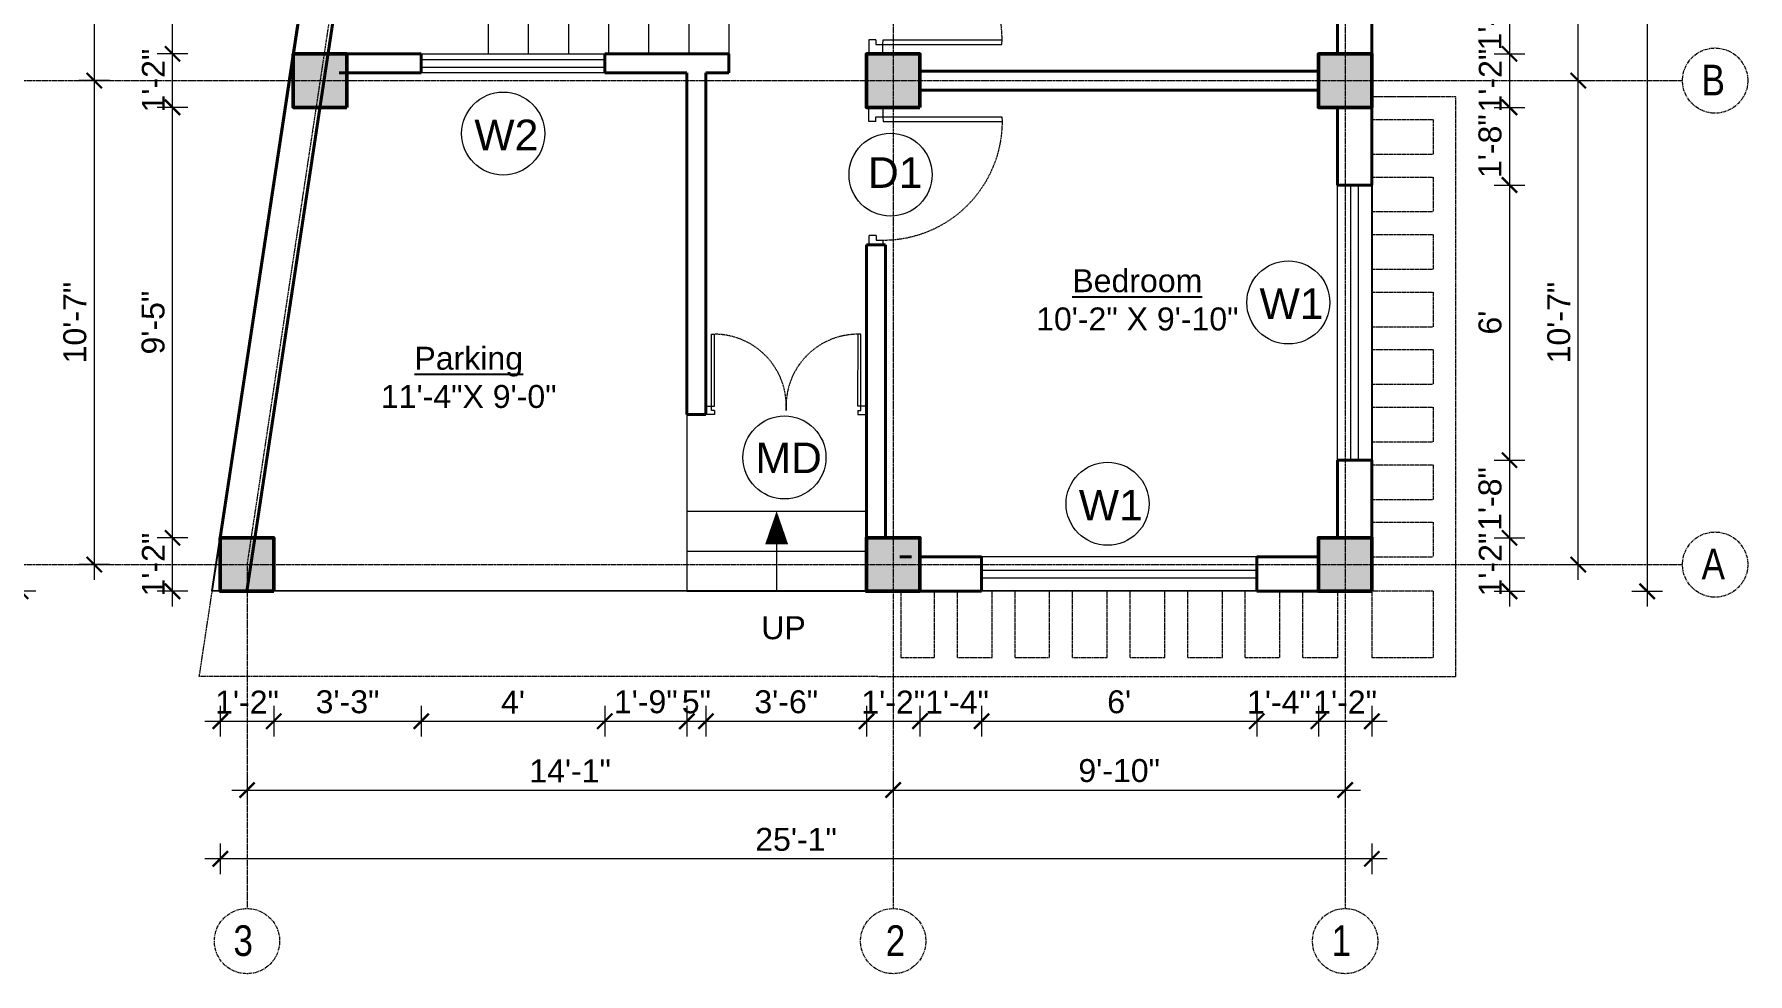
# Model space of a CAD drawing. Header units: inches. Extents: x 135267 to 147066, y -21506 to -19082.
# Drawn here: x 138100.8 to 138549.1, y -19869.3 to -19623.5 of the extents above; entities that cross this region are included whole.
import ezdxf

# ---------------------------------------------------------------- set-up
doc = ezdxf.new("R2010")
doc.units = ezdxf.units.IN
doc.header["$LTSCALE"] = 0.5
doc.header["$MEASUREMENT"] = 0
doc.header["$PDMODE"] = 66
doc.linetypes.add('CENTER', pattern=[2, 1.25, -0.25, 0.25, -0.25])
doc.linetypes.add('HIDDEN', pattern=[0.375, 0.25, -0.125])
for name, color, linetype, lineweight in [('Annotate-Lite.w', 177, 'Continuous', 9), ('Annotations-Bold.w', 177, 'Continuous', 13), ('C-COLUMN', 1, 'Continuous', 50), ('DIM 1-100', 4, 'Continuous', 13), ('Door-Window.w', 4, 'Continuous', 15), ('HACTH', 253, 'Continuous', 9), ('stair', 132, 'Continuous', 13), ('TEXT', 220, 'Continuous', 9), ('wall', 1, 'Continuous', 40), ('window', 4, 'Continuous', 13)]:
    doc.layers.add(name, color=color, linetype=linetype, lineweight=lineweight)
doc.styles.add('ARAIL', font='ARIALN.TTF')
doc.styles.add('arial.', font='arial.ttf')
doc.styles.add('gaurav', font='arial.ttf')
doc.styles.get("Standard").update_dxf_attribs({"font": 'arial.ttf'})
doc.dimstyles.new('1 by 96', dxfattribs={"dimtxt": 6, "dimasz": 4, "dimexe": 4, "dimexo": 4, "dimgap": 2, "dimtad": 1, "dimdec": 0, "dimzin": 0, "dimdsep": 46, "dimlunit": 4, "dimtxsty": 'Standard', "dimblk": 'ARCHTICK', "dimcen": 0, "dimdle": 4, "dimadec": 0, "dimazin": 0, "dimtfac": 1, "dimtdec": 0, "dimtix": 1, "dimtofl": 0, "dimtmove": 1, "dimatfit": 3, "dimldrblk": 'ARCHTICK', "dimfxl": 4, "dimfxlon": 1, "dimtolj": 1, "dimtzin": 0, "dimlwd": -1, "dimlwe": -1, "dimarcsym": 0})

# ---------------------------------------------------------------- blocks, each defined once
blk = doc.blocks.new('FDFDRE')
at = {"ltscale": 3}
for p, q in [((165701.11, -58637.82), (165701.1, -58641.5)), ((165704.78, -58637.83), (165701.11, -58637.82)), ((165704.78, -58639.66), (165703.55, -58639.66)), ((165703.55, -58639.66), (165703.55, -58641.5)), ((165704.78, -58639.66), (165704.78, -58637.83)), ((165766.98, -58637.83), (165770.65, -58637.82)), ((165766.98, -58639.66), (165766.98, -58637.83)), ((165766.98, -58639.66), (165768.2, -58639.66)), ((165768.2, -58639.66), (165768.2, -58641.5)), ((165770.65, -58637.82), (165770.65, -58641.5)), ((165701.1, -58641.5), (165703.55, -58641.5)), ((165703.55, -58641.5), (165703.53, -58672.63)), ((165703.55, -58641.5), (165704.78, -58641.5)), ((165704.78, -58641.5), (165704.76, -58672.65)), ((165766.98, -58641.5), (165767, -58672.65)), ((165768.2, -58641.5), (165766.98, -58641.5)), ((165770.65, -58641.5), (165768.2, -58641.5)), ((165768.2, -58641.5), (165768.22, -58672.63)), ((165703.53, -58672.63), (165704.76, -58672.65)), ((165768.22, -58672.63), (165767, -58672.65))]:
    blk.add_line(p, q, dxfattribs=at)
at = {"layer": 'Door-Window.w', "color": 9, "linetype": 'HIDDEN', "lineweight": 18}
for centre, start, end in [((165704.78, -58641.5), 269.96183, 3.38353), ((165766.98, -58641.5), 176.61647, 270.03817)]:
    blk.add_arc(centre, 31.16, start, end, dxfattribs=at)
blk = doc.blocks.new('3-0')
at = {"ltscale": 3}
for p, q in [((11063.05, 10097.68), (11065.97, 10099.9)), ((11063.05, 10097.68), (11064.53, 10095.73)), ((11065.25, 10097.81), (11066.71, 10098.92)), ((11065.99, 10096.84), (11065.25, 10097.81)), ((11065.97, 10099.9), (11066.71, 10098.92)), ((11065.99, 10096.84), (11064.53, 10095.73)), ((11085.5, 10074.13), (11110.32, 10092.96)), ((11086.24, 10073.15), (11111.05, 10091.97)), ((11111.05, 10091.97), (11110.32, 10092.96)), ((11084.04, 10073.02), (11082.57, 10071.91)), ((11082.57, 10071.91), (11084.79, 10068.98)), ((11084.04, 10073.02), (11084.78, 10072.04)), ((11084.78, 10072.04), (11086.24, 10073.15)), ((11084.79, 10068.98), (11087.72, 10071.2)), ((11086.24, 10073.15), (11085.5, 10074.13)), ((11087.72, 10071.2), (11086.24, 10073.15))]:
    blk.add_line(p, q, dxfattribs=at)
at = {"layer": 'Door-Window.w', "color": 9, "linetype": 'HIDDEN', "lineweight": 18}
blk.add_arc((11085.5, 10074.13), 31.16, 37.1906, 127.1465, dxfattribs=at)
blk = doc.blocks.new('_ArchTick')
at = {"color": 0, "linetype": 'ByBlock', "const_width": 0.15}
blk.add_lwpolyline([(-0.5, -0.5), (0.5, 0.5)], dxfattribs=at)
blk = doc.blocks.new('*D714')
at = {"layer": 'Defpoints', "color": 0, "transparency": 16777216}
for p in [(138137, -19755.27), (138149.49, -19755.27), (138149.49, -19769.27)]:
    blk.add_point(p, dxfattribs=at)
at = {"layer": 'DIM 1-100', "color": 0, "transparency": 16777216}
for p, q in [((138137, -19773.27), (138137, -19751.27)), ((138141, -19755.27), (138133, -19755.27)), ((138141, -19769.27), (138133, -19769.27))]:
    blk.add_line(p, q, dxfattribs=at)
at = {"layer": 'DIM 1-100', "color": 0, "transparency": 16777216, "xscale": 4, "yscale": 4, "zscale": 4}
for p, rotation in [((138137, -19755.27), 90), ((138137, -19769.27), 270)]:
    blk.add_blockref('_ArchTick', p, dxfattribs=dict(at, rotation=rotation))
at = {"layer": 'DIM 1-100', "color": 0, "transparency": 16777216, "insert": (138131.99, -19762.27), "char_height": 6, "attachment_point": 5, "rotation": 90}
blk.add_mtext('\\A1;1\'-2"', dxfattribs=at)
blk = doc.blocks.new('*D715')
at = {"layer": 'Defpoints', "color": 0, "transparency": 16777216}
for p in [(138137, -19642.62), (138168.61, -19642.62), (138149.49, -19755.27)]:
    blk.add_point(p, dxfattribs=at)
at = {"layer": 'DIM 1-100', "color": 0, "transparency": 16777216}
for p, q in [((138137, -19759.27), (138137, -19638.62)), ((138141, -19642.62), (138133, -19642.62)), ((138141, -19755.27), (138133, -19755.27))]:
    blk.add_line(p, q, dxfattribs=at)
at = {"layer": 'DIM 1-100', "color": 0, "transparency": 16777216, "xscale": 4, "yscale": 4, "zscale": 4}
for p, rotation in [((138137, -19642.62), 90), ((138137, -19755.27), 270)]:
    blk.add_blockref('_ArchTick', p, dxfattribs=dict(at, rotation=rotation))
at = {"layer": 'DIM 1-100', "color": 0, "transparency": 16777216, "insert": (138131.94, -19698.95), "char_height": 6, "attachment_point": 5, "rotation": 90}
blk.add_mtext('\\A1;9\'-5"', dxfattribs=at)
blk = doc.blocks.new('*D716')
at = {"layer": 'Defpoints', "color": 0, "transparency": 16777216}
for p in [(138137, -19628.62), (138168.61, -19628.62), (138168.61, -19642.62)]:
    blk.add_point(p, dxfattribs=at)
at = {"layer": 'DIM 1-100', "color": 0, "transparency": 16777216}
for p, q in [((138137, -19646.62), (138137, -19624.62)), ((138141, -19628.62), (138133, -19628.62)), ((138141, -19642.62), (138133, -19642.62))]:
    blk.add_line(p, q, dxfattribs=at)
at = {"layer": 'DIM 1-100', "color": 0, "transparency": 16777216, "xscale": 4, "yscale": 4, "zscale": 4}
for p, rotation in [((138137, -19628.62), 90), ((138137, -19642.62), 270)]:
    blk.add_blockref('_ArchTick', p, dxfattribs=dict(at, rotation=rotation))
at = {"layer": 'DIM 1-100', "color": 0, "transparency": 16777216, "insert": (138131.99, -19635.62), "char_height": 6, "attachment_point": 5, "rotation": 90}
blk.add_mtext('\\A1;1\'-2"', dxfattribs=at)
blk = doc.blocks.new('*D717')
at = {"layer": 'Defpoints', "color": 0, "transparency": 16777216}
for p in [(138137, -19525.12), (138186.35, -19525.12), (138168.61, -19628.62)]:
    blk.add_point(p, dxfattribs=at)
at = {"layer": 'DIM 1-100', "color": 0, "transparency": 16777216}
for p, q in [((138137, -19632.62), (138137, -19521.12)), ((138141, -19525.12), (138133, -19525.12)), ((138141, -19628.62), (138133, -19628.62))]:
    blk.add_line(p, q, dxfattribs=at)
at = {"layer": 'DIM 1-100', "color": 0, "transparency": 16777216, "xscale": 4, "yscale": 4, "zscale": 4}
for p, rotation in [((138137, -19525.12), 90), ((138137, -19628.62), 270)]:
    blk.add_blockref('_ArchTick', p, dxfattribs=dict(at, rotation=rotation))
at = {"layer": 'DIM 1-100', "color": 0, "transparency": 16777216, "insert": (138131.94, -19576.87), "char_height": 6, "attachment_point": 5, "rotation": 90}
blk.add_mtext('\\A1;8\'-8"', dxfattribs=at)
blk = doc.blocks.new('*D706')
at = {"layer": 'Defpoints', "color": 0, "transparency": 16777216}
for p in [(138193.35, -19518.12), (138116.53, -19635.62), (138175.61, -19635.62)]:
    blk.add_point(p, dxfattribs=at)
at = {"layer": 'DIM 1-100', "color": 0, "transparency": 16777216}
for p, q in [((138116.53, -19514.12), (138116.53, -19639.62)), ((138120.53, -19518.12), (138112.53, -19518.12)), ((138120.53, -19635.62), (138112.53, -19635.62))]:
    blk.add_line(p, q, dxfattribs=at)
at = {"layer": 'DIM 1-100', "color": 0, "transparency": 16777216, "xscale": 4, "yscale": 4, "zscale": 4}
for p, rotation in [((138116.53, -19518.12), 90), ((138116.53, -19635.62), 270)]:
    blk.add_blockref('_ArchTick', p, dxfattribs=dict(at, rotation=rotation))
at = {"layer": 'DIM 1-100', "color": 0, "transparency": 16777216, "insert": (138111.47, -19576.87), "char_height": 6, "attachment_point": 5, "rotation": 90}
blk.add_mtext('\\A1;9\'-10"', dxfattribs=at)
blk = doc.blocks.new('*D707')
at = {"layer": 'Defpoints', "color": 0, "transparency": 16777216}
for p in [(138175.61, -19635.62), (138116.53, -19762.27), (138156.49, -19762.27)]:
    blk.add_point(p, dxfattribs=at)
at = {"layer": 'DIM 1-100', "color": 0, "transparency": 16777216}
for p, q in [((138116.53, -19631.62), (138116.53, -19766.27)), ((138120.53, -19635.62), (138112.53, -19635.62)), ((138120.53, -19762.27), (138112.53, -19762.27))]:
    blk.add_line(p, q, dxfattribs=at)
at = {"layer": 'DIM 1-100', "color": 0, "transparency": 16777216, "xscale": 4, "yscale": 4, "zscale": 4}
for p, rotation in [((138116.53, -19635.62), 90), ((138116.53, -19762.27), 270)]:
    blk.add_blockref('_ArchTick', p, dxfattribs=dict(at, rotation=rotation))
at = {"layer": 'DIM 1-100', "color": 0, "transparency": 16777216, "insert": (138111.47, -19698.95), "char_height": 6, "attachment_point": 5, "rotation": 90}
blk.add_mtext('\\A1;10\'-7"', dxfattribs=at)
blk = doc.blocks.new('*D708')
at = {"layer": 'Defpoints', "color": 0, "transparency": 16777216}
for p in [(138097.28, -19367.59), (138208.02, -19367.59), (138149.49, -19769.27)]:
    blk.add_point(p, dxfattribs=at)
at = {"layer": 'DIM 1-100', "color": 0, "transparency": 16777216}
for p, q in [((138097.28, -19773.27), (138097.28, -19363.59)), ((138101.28, -19367.59), (138093.28, -19367.59)), ((138101.28, -19769.27), (138093.28, -19769.27))]:
    blk.add_line(p, q, dxfattribs=at)
at = {"layer": 'DIM 1-100', "color": 0, "transparency": 16777216, "xscale": 4, "yscale": 4, "zscale": 4}
for p, rotation in [((138097.28, -19367.59), 90), ((138097.28, -19769.27), 270)]:
    blk.add_blockref('_ArchTick', p, dxfattribs=dict(at, rotation=rotation))
at = {"layer": 'DIM 1-100', "color": 0, "transparency": 16777216, "insert": (138092.22, -19568.43), "char_height": 6, "attachment_point": 5, "rotation": 90}
blk.add_mtext('\\A1;33\'-6"', dxfattribs=at)
blk = doc.blocks.new('*D653')
at = {"layer": 'Defpoints', "color": 0, "transparency": 16777216}
for p in [(138450.79, -19610.87), (138450.79, -19628.62), (138486.79, -19628.62)]:
    blk.add_point(p, dxfattribs=at)
at = {"layer": 'DIM 1-100', "color": 0, "transparency": 16777216}
for p, q in [((138486.79, -19606.87), (138486.79, -19632.62)), ((138482.79, -19610.87), (138490.79, -19610.87)), ((138482.79, -19628.62), (138490.79, -19628.62))]:
    blk.add_line(p, q, dxfattribs=at)
at = {"layer": 'DIM 1-100', "color": 0, "transparency": 16777216, "xscale": 4, "yscale": 4, "zscale": 4}
for p, rotation in [((138486.79, -19610.87), 90), ((138486.79, -19628.62), 270)]:
    blk.add_blockref('_ArchTick', p, dxfattribs=dict(at, rotation=rotation))
at = {"layer": 'DIM 1-100', "color": 0, "transparency": 16777216, "insert": (138481.72, -19619.38), "char_height": 6, "attachment_point": 5, "rotation": 90}
blk.add_mtext('\\A1;1\'-6"', dxfattribs=at)
blk = doc.blocks.new('*D728')
at = {"layer": 'Defpoints', "color": 0, "transparency": 16777216}
for p in [(138450.79, -19628.62), (138450.79, -19642.62), (138486.79, -19642.62)]:
    blk.add_point(p, dxfattribs=at)
at = {"layer": 'DIM 1-100', "color": 0, "transparency": 16777216}
for p, q in [((138486.79, -19624.62), (138486.79, -19646.62)), ((138482.79, -19628.62), (138490.79, -19628.62)), ((138482.79, -19642.62), (138490.79, -19642.62))]:
    blk.add_line(p, q, dxfattribs=at)
at = {"layer": 'DIM 1-100', "color": 0, "transparency": 16777216, "xscale": 4, "yscale": 4, "zscale": 4}
for p, rotation in [((138486.79, -19628.62), 90), ((138486.79, -19642.62), 270)]:
    blk.add_blockref('_ArchTick', p, dxfattribs=dict(at, rotation=rotation))
at = {"layer": 'DIM 1-100', "color": 0, "transparency": 16777216, "insert": (138481.77, -19635.62), "char_height": 6, "attachment_point": 5, "rotation": 90}
blk.add_mtext('\\A1;1\'-2"', dxfattribs=at)
blk = doc.blocks.new('*D729')
at = {"layer": 'Defpoints', "color": 0, "transparency": 16777216}
for p in [(138450.79, -19642.62), (138450.79, -19662.95), (138486.79, -19662.95)]:
    blk.add_point(p, dxfattribs=at)
at = {"layer": 'DIM 1-100', "color": 0, "transparency": 16777216}
for p, q in [((138486.79, -19638.62), (138486.79, -19666.95)), ((138482.79, -19642.62), (138490.79, -19642.62)), ((138482.79, -19662.95), (138490.79, -19662.95))]:
    blk.add_line(p, q, dxfattribs=at)
at = {"layer": 'DIM 1-100', "color": 0, "transparency": 16777216, "xscale": 4, "yscale": 4, "zscale": 4}
for p, rotation in [((138486.79, -19642.62), 90), ((138486.79, -19662.95), 270)]:
    blk.add_blockref('_ArchTick', p, dxfattribs=dict(at, rotation=rotation))
at = {"layer": 'DIM 1-100', "color": 0, "transparency": 16777216, "insert": (138481.72, -19652.78), "char_height": 6, "attachment_point": 5, "rotation": 90}
blk.add_mtext('\\A1;1\'-8"', dxfattribs=at)
blk = doc.blocks.new('*D730')
at = {"layer": 'Defpoints', "color": 0, "transparency": 16777216}
for p in [(138450.79, -19662.95), (138450.79, -19734.95), (138486.79, -19734.95)]:
    blk.add_point(p, dxfattribs=at)
at = {"layer": 'DIM 1-100', "color": 0, "transparency": 16777216}
for p, q in [((138486.79, -19658.95), (138486.79, -19738.95)), ((138482.79, -19662.95), (138490.79, -19662.95)), ((138482.79, -19734.95), (138490.79, -19734.95))]:
    blk.add_line(p, q, dxfattribs=at)
at = {"layer": 'DIM 1-100', "color": 0, "transparency": 16777216, "xscale": 4, "yscale": 4, "zscale": 4}
for p, rotation in [((138486.79, -19662.95), 90), ((138486.79, -19734.95), 270)]:
    blk.add_blockref('_ArchTick', p, dxfattribs=dict(at, rotation=rotation))
at = {"layer": 'DIM 1-100', "color": 0, "transparency": 16777216, "insert": (138481.72, -19698.95), "char_height": 6, "attachment_point": 5, "rotation": 90}
blk.add_mtext("\\A1;6'", dxfattribs=at)
blk = doc.blocks.new('*D731')
at = {"layer": 'Defpoints', "color": 0, "transparency": 16777216}
for p in [(138450.79, -19734.95), (138450.79, -19755.27), (138486.79, -19755.27)]:
    blk.add_point(p, dxfattribs=at)
at = {"layer": 'DIM 1-100', "color": 0, "transparency": 16777216}
for p, q in [((138486.79, -19730.95), (138486.79, -19759.27)), ((138482.79, -19734.95), (138490.79, -19734.95)), ((138482.79, -19755.27), (138490.79, -19755.27))]:
    blk.add_line(p, q, dxfattribs=at)
at = {"layer": 'DIM 1-100', "color": 0, "transparency": 16777216, "xscale": 4, "yscale": 4, "zscale": 4}
for p, rotation in [((138486.79, -19734.95), 90), ((138486.79, -19755.27), 270)]:
    blk.add_blockref('_ArchTick', p, dxfattribs=dict(at, rotation=rotation))
at = {"layer": 'DIM 1-100', "color": 0, "transparency": 16777216, "insert": (138481.72, -19745.11), "char_height": 6, "attachment_point": 5, "rotation": 90}
blk.add_mtext('\\A1;1\'-8"', dxfattribs=at)
blk = doc.blocks.new('*D654')
at = {"layer": 'Defpoints', "color": 0, "transparency": 16777216}
for p in [(138450.79, -19755.27), (138450.79, -19769.27), (138486.79, -19769.27)]:
    blk.add_point(p, dxfattribs=at)
at = {"layer": 'DIM 1-100', "color": 0, "transparency": 16777216}
for p, q in [((138486.79, -19751.27), (138486.79, -19773.27)), ((138482.79, -19755.27), (138490.79, -19755.27)), ((138482.79, -19769.27), (138490.79, -19769.27))]:
    blk.add_line(p, q, dxfattribs=at)
at = {"layer": 'DIM 1-100', "color": 0, "transparency": 16777216, "xscale": 4, "yscale": 4, "zscale": 4}
for p, rotation in [((138486.79, -19755.27), 90), ((138486.79, -19769.27), 270)]:
    blk.add_blockref('_ArchTick', p, dxfattribs=dict(at, rotation=rotation))
at = {"layer": 'DIM 1-100', "color": 0, "transparency": 16777216, "insert": (138481.77, -19762.27), "char_height": 6, "attachment_point": 5, "rotation": 90}
blk.add_mtext('\\A1;1\'-2"', dxfattribs=at)
blk = doc.blocks.new('*D732')
at = {"layer": 'Defpoints', "color": 0, "transparency": 16777216}
for p in [(138450.79, -19635.62), (138504.79, -19635.62), (138450.79, -19762.27)]:
    blk.add_point(p, dxfattribs=at)
at = {"layer": 'DIM 1-100', "color": 0, "transparency": 16777216}
for p, q in [((138504.79, -19766.27), (138504.79, -19631.62)), ((138500.79, -19635.62), (138508.79, -19635.62)), ((138500.79, -19762.27), (138508.79, -19762.27))]:
    blk.add_line(p, q, dxfattribs=at)
at = {"layer": 'DIM 1-100', "color": 0, "transparency": 16777216, "xscale": 4, "yscale": 4, "zscale": 4}
for p, rotation in [((138504.79, -19635.62), 90), ((138504.79, -19762.27), 270)]:
    blk.add_blockref('_ArchTick', p, dxfattribs=dict(at, rotation=rotation))
at = {"layer": 'DIM 1-100', "color": 0, "transparency": 16777216, "insert": (138499.72, -19698.95), "char_height": 6, "attachment_point": 5, "rotation": 90}
blk.add_mtext('\\A1;10\'-7"', dxfattribs=at)
blk = doc.blocks.new('*D733')
at = {"layer": 'Defpoints', "color": 0, "transparency": 16777216}
for p in [(138450.79, -19518.12), (138504.79, -19518.12), (138450.79, -19635.62)]:
    blk.add_point(p, dxfattribs=at)
at = {"layer": 'DIM 1-100', "color": 0, "transparency": 16777216}
for p, q in [((138504.79, -19639.62), (138504.79, -19514.12)), ((138500.79, -19518.12), (138508.79, -19518.12)), ((138500.79, -19635.62), (138508.79, -19635.62))]:
    blk.add_line(p, q, dxfattribs=at)
at = {"layer": 'DIM 1-100', "color": 0, "transparency": 16777216, "xscale": 4, "yscale": 4, "zscale": 4}
for p, rotation in [((138504.79, -19518.12), 90), ((138504.79, -19635.62), 270)]:
    blk.add_blockref('_ArchTick', p, dxfattribs=dict(at, rotation=rotation))
at = {"layer": 'DIM 1-100', "color": 0, "transparency": 16777216, "insert": (138499.72, -19576.87), "char_height": 6, "attachment_point": 5, "rotation": 90}
blk.add_mtext('\\A1;9\'-10"', dxfattribs=at)
blk = doc.blocks.new('*D655')
at = {"layer": 'Defpoints', "color": 0, "transparency": 16777216}
for p in [(138450.79, -19377.17), (138450.79, -19769.27), (138522.79, -19769.27)]:
    blk.add_point(p, dxfattribs=at)
at = {"layer": 'DIM 1-100', "color": 0, "transparency": 16777216}
for p, q in [((138522.79, -19373.17), (138522.79, -19773.27)), ((138518.79, -19377.17), (138526.79, -19377.17)), ((138518.79, -19769.27), (138526.79, -19769.27))]:
    blk.add_line(p, q, dxfattribs=at)
at = {"layer": 'DIM 1-100', "color": 0, "transparency": 16777216, "xscale": 4, "yscale": 4, "zscale": 4}
for p, rotation in [((138522.79, -19377.17), 90), ((138522.79, -19769.27), 270)]:
    blk.add_blockref('_ArchTick', p, dxfattribs=dict(at, rotation=rotation))
at = {"layer": 'DIM 1-100', "color": 0, "transparency": 16777216, "insert": (138517.72, -19573.22), "char_height": 6, "attachment_point": 5, "rotation": 90}
blk.add_mtext('\\A1;32\'-8"', dxfattribs=at)
blk = doc.blocks.new('*D745')
at = {"layer": 'Defpoints', "color": 0, "transparency": 16777216}
for p in [(138149.49, -19769.27), (138163.49, -19769.27), (138163.49, -19803.27)]:
    blk.add_point(p, dxfattribs=at)
at = {"layer": 'DIM 1-100', "color": 0, "transparency": 16777216}
for p, q in [((138149.49, -19799.27), (138149.49, -19807.27)), ((138163.49, -19799.27), (138163.49, -19807.27)), ((138145.49, -19803.27), (138167.49, -19803.27))]:
    blk.add_line(p, q, dxfattribs=at)
at = {"layer": 'DIM 1-100', "color": 0, "transparency": 16777216, "xscale": 4, "yscale": 4, "zscale": 4, "rotation": 180}
blk.add_blockref('_ArchTick', (138149.49, -19803.27), dxfattribs=at)
at = {"layer": 'DIM 1-100', "color": 0, "transparency": 16777216, "xscale": 4, "yscale": 4, "zscale": 4}
blk.add_blockref('_ArchTick', (138163.49, -19803.27), dxfattribs=at)
at = {"layer": 'DIM 1-100', "color": 0, "transparency": 16777216, "insert": (138156.49, -19798.26), "char_height": 6, "attachment_point": 5}
blk.add_mtext('\\A1;1\'-2"', dxfattribs=at)
blk = doc.blocks.new('*D746')
at = {"layer": 'Defpoints', "color": 0, "transparency": 16777216}
for p in [(138202.08, -19633.62), (138163.49, -19769.27), (138202.08, -19803.27)]:
    blk.add_point(p, dxfattribs=at)
at = {"layer": 'DIM 1-100', "color": 0, "transparency": 16777216}
for p, q in [((138163.49, -19799.27), (138163.49, -19807.27)), ((138202.08, -19799.27), (138202.08, -19807.27)), ((138159.49, -19803.27), (138206.08, -19803.27))]:
    blk.add_line(p, q, dxfattribs=at)
at = {"layer": 'DIM 1-100', "color": 0, "transparency": 16777216, "xscale": 4, "yscale": 4, "zscale": 4, "rotation": 180}
blk.add_blockref('_ArchTick', (138163.49, -19803.27), dxfattribs=at)
at = {"layer": 'DIM 1-100', "color": 0, "transparency": 16777216, "xscale": 4, "yscale": 4, "zscale": 4}
blk.add_blockref('_ArchTick', (138202.08, -19803.27), dxfattribs=at)
at = {"layer": 'DIM 1-100', "color": 0, "transparency": 16777216, "insert": (138182.79, -19798.21), "char_height": 6, "attachment_point": 5}
blk.add_mtext('\\A1;3\'-3"', dxfattribs=at)
blk = doc.blocks.new('*D747')
at = {"layer": 'Defpoints', "color": 0, "transparency": 16777216}
for p in [(138202.08, -19633.62), (138250.08, -19633.62), (138250.08, -19803.27)]:
    blk.add_point(p, dxfattribs=at)
at = {"layer": 'DIM 1-100', "color": 0, "transparency": 16777216}
for p, q in [((138202.08, -19799.27), (138202.08, -19807.27)), ((138250.08, -19799.27), (138250.08, -19807.27)), ((138198.08, -19803.27), (138254.08, -19803.27))]:
    blk.add_line(p, q, dxfattribs=at)
at = {"layer": 'DIM 1-100', "color": 0, "transparency": 16777216, "xscale": 4, "yscale": 4, "zscale": 4, "rotation": 180}
blk.add_blockref('_ArchTick', (138202.08, -19803.27), dxfattribs=at)
at = {"layer": 'DIM 1-100', "color": 0, "transparency": 16777216, "xscale": 4, "yscale": 4, "zscale": 4}
blk.add_blockref('_ArchTick', (138250.08, -19803.27), dxfattribs=at)
at = {"layer": 'DIM 1-100', "color": 0, "transparency": 16777216, "insert": (138226.08, -19798.27), "char_height": 6, "attachment_point": 5}
blk.add_mtext("\\A1;4'", dxfattribs=at)
blk = doc.blocks.new('*D748')
at = {"layer": 'Defpoints', "color": 0, "transparency": 16777216}
for p in [(138250.08, -19633.62), (138271.56, -19633.62), (138271.56, -19803.27)]:
    blk.add_point(p, dxfattribs=at)
at = {"layer": 'DIM 1-100', "color": 0, "transparency": 16777216}
for p, q in [((138250.08, -19799.27), (138250.08, -19807.27)), ((138271.56, -19799.27), (138271.56, -19807.27)), ((138246.08, -19803.27), (138275.56, -19803.27))]:
    blk.add_line(p, q, dxfattribs=at)
at = {"layer": 'DIM 1-100', "color": 0, "transparency": 16777216, "xscale": 4, "yscale": 4, "zscale": 4, "rotation": 180}
blk.add_blockref('_ArchTick', (138250.08, -19803.27), dxfattribs=at)
at = {"layer": 'DIM 1-100', "color": 0, "transparency": 16777216, "xscale": 4, "yscale": 4, "zscale": 4}
blk.add_blockref('_ArchTick', (138271.56, -19803.27), dxfattribs=at)
at = {"layer": 'DIM 1-100', "color": 0, "transparency": 16777216, "insert": (138260.82, -19798.21), "char_height": 6, "attachment_point": 5}
blk.add_mtext('\\A1;1\'-9"', dxfattribs=at)
blk = doc.blocks.new('*D749')
at = {"layer": 'Defpoints', "color": 0, "transparency": 16777216}
for p in [(138271.56, -19633.62), (138276.56, -19723.03), (138276.56, -19803.27)]:
    blk.add_point(p, dxfattribs=at)
at = {"layer": 'DIM 1-100', "color": 0, "transparency": 16777216}
for p, q in [((138271.56, -19799.27), (138271.56, -19807.27)), ((138276.56, -19799.27), (138276.56, -19807.27))]:
    blk.add_line(p, q, dxfattribs=at)
at = {"layer": 'DIM 1-100', "color": 0, "transparency": 16777216, "insert": (138274.06, -19798.22), "char_height": 6, "attachment_point": 5}
blk.add_mtext('\\A1;5"', dxfattribs=at)
blk = doc.blocks.new('*D737')
at = {"layer": 'Defpoints', "color": 0, "transparency": 16777216}
for p in [(138276.56, -19723.03), (138318.56, -19769.27), (138318.56, -19803.27)]:
    blk.add_point(p, dxfattribs=at)
at = {"layer": 'DIM 1-100', "color": 0, "transparency": 16777216}
for p, q in [((138276.56, -19799.27), (138276.56, -19807.27)), ((138318.56, -19799.27), (138318.56, -19807.27)), ((138272.56, -19803.27), (138322.56, -19803.27))]:
    blk.add_line(p, q, dxfattribs=at)
at = {"layer": 'DIM 1-100', "color": 0, "transparency": 16777216, "xscale": 4, "yscale": 4, "zscale": 4, "rotation": 180}
blk.add_blockref('_ArchTick', (138276.56, -19803.27), dxfattribs=at)
at = {"layer": 'DIM 1-100', "color": 0, "transparency": 16777216, "xscale": 4, "yscale": 4, "zscale": 4}
blk.add_blockref('_ArchTick', (138318.56, -19803.27), dxfattribs=at)
at = {"layer": 'DIM 1-100', "color": 0, "transparency": 16777216, "insert": (138297.56, -19798.21), "char_height": 6, "attachment_point": 5}
blk.add_mtext('\\A1;3\'-6"', dxfattribs=at)
blk = doc.blocks.new('*D738')
at = {"layer": 'Defpoints', "color": 0, "transparency": 16777216}
for p in [(138318.56, -19769.27), (138332.56, -19769.27), (138332.56, -19803.27)]:
    blk.add_point(p, dxfattribs=at)
at = {"layer": 'DIM 1-100', "color": 0, "transparency": 16777216}
for p, q in [((138318.56, -19799.27), (138318.56, -19807.27)), ((138332.56, -19799.27), (138332.56, -19807.27)), ((138314.56, -19803.27), (138336.56, -19803.27))]:
    blk.add_line(p, q, dxfattribs=at)
at = {"layer": 'DIM 1-100', "color": 0, "transparency": 16777216, "xscale": 4, "yscale": 4, "zscale": 4, "rotation": 180}
blk.add_blockref('_ArchTick', (138318.56, -19803.27), dxfattribs=at)
at = {"layer": 'DIM 1-100', "color": 0, "transparency": 16777216, "xscale": 4, "yscale": 4, "zscale": 4}
blk.add_blockref('_ArchTick', (138332.56, -19803.27), dxfattribs=at)
at = {"layer": 'DIM 1-100', "color": 0, "transparency": 16777216, "insert": (138325.56, -19798.26), "char_height": 6, "attachment_point": 5}
blk.add_mtext('\\A1;1\'-2"', dxfattribs=at)
blk = doc.blocks.new('*D739')
at = {"layer": 'Defpoints', "color": 0, "transparency": 16777216}
for p in [(138332.56, -19769.27), (138348.67, -19769.27), (138348.67, -19803.27)]:
    blk.add_point(p, dxfattribs=at)
at = {"layer": 'DIM 1-100', "color": 0, "transparency": 16777216}
for p, q in [((138332.56, -19799.27), (138332.56, -19807.27)), ((138348.67, -19799.27), (138348.67, -19807.27)), ((138328.56, -19803.27), (138352.67, -19803.27))]:
    blk.add_line(p, q, dxfattribs=at)
at = {"layer": 'DIM 1-100', "color": 0, "transparency": 16777216, "xscale": 4, "yscale": 4, "zscale": 4, "rotation": 180}
blk.add_blockref('_ArchTick', (138332.56, -19803.27), dxfattribs=at)
at = {"layer": 'DIM 1-100', "color": 0, "transparency": 16777216, "xscale": 4, "yscale": 4, "zscale": 4}
blk.add_blockref('_ArchTick', (138348.67, -19803.27), dxfattribs=at)
at = {"layer": 'DIM 1-100', "color": 0, "transparency": 16777216, "insert": (138342.25, -19798.26), "char_height": 6, "attachment_point": 5}
blk.add_mtext('\\A1;1\'-4"', dxfattribs=at)
blk = doc.blocks.new('*D656')
at = {"layer": 'Defpoints', "color": 0, "transparency": 16777216}
for p in [(138348.67, -19769.27), (138420.67, -19769.27), (138420.67, -19803.27)]:
    blk.add_point(p, dxfattribs=at)
at = {"layer": 'DIM 1-100', "color": 0, "transparency": 16777216}
for p, q in [((138348.67, -19799.27), (138348.67, -19807.27)), ((138420.67, -19799.27), (138420.67, -19807.27)), ((138344.67, -19803.27), (138424.67, -19803.27))]:
    blk.add_line(p, q, dxfattribs=at)
at = {"layer": 'DIM 1-100', "color": 0, "transparency": 16777216, "xscale": 4, "yscale": 4, "zscale": 4, "rotation": 180}
blk.add_blockref('_ArchTick', (138348.67, -19803.27), dxfattribs=at)
at = {"layer": 'DIM 1-100', "color": 0, "transparency": 16777216, "xscale": 4, "yscale": 4, "zscale": 4}
blk.add_blockref('_ArchTick', (138420.67, -19803.27), dxfattribs=at)
at = {"layer": 'DIM 1-100', "color": 0, "transparency": 16777216, "insert": (138384.67, -19798.21), "char_height": 6, "attachment_point": 5}
blk.add_mtext("\\A1;6'", dxfattribs=at)
blk = doc.blocks.new('*D740')
at = {"layer": 'Defpoints', "color": 0, "transparency": 16777216}
for p in [(138420.67, -19769.27), (138436.79, -19769.27), (138436.79, -19803.27)]:
    blk.add_point(p, dxfattribs=at)
at = {"layer": 'DIM 1-100', "color": 0, "transparency": 16777216}
for p, q in [((138420.67, -19799.27), (138420.67, -19807.27)), ((138436.79, -19799.27), (138436.79, -19807.27)), ((138416.67, -19803.27), (138440.79, -19803.27))]:
    blk.add_line(p, q, dxfattribs=at)
at = {"layer": 'DIM 1-100', "color": 0, "transparency": 16777216, "xscale": 4, "yscale": 4, "zscale": 4, "rotation": 180}
blk.add_blockref('_ArchTick', (138420.67, -19803.27), dxfattribs=at)
at = {"layer": 'DIM 1-100', "color": 0, "transparency": 16777216, "xscale": 4, "yscale": 4, "zscale": 4}
blk.add_blockref('_ArchTick', (138436.79, -19803.27), dxfattribs=at)
at = {"layer": 'DIM 1-100', "color": 0, "transparency": 16777216, "insert": (138426.47, -19798.26), "char_height": 6, "attachment_point": 5}
blk.add_mtext('\\A1;1\'-4"', dxfattribs=at)
blk = doc.blocks.new('*D741')
at = {"layer": 'Defpoints', "color": 0, "transparency": 16777216}
for p in [(138436.79, -19769.27), (138450.79, -19769.27), (138450.79, -19803.27)]:
    blk.add_point(p, dxfattribs=at)
at = {"layer": 'DIM 1-100', "color": 0, "transparency": 16777216}
for p, q in [((138436.79, -19799.27), (138436.79, -19807.27)), ((138450.79, -19799.27), (138450.79, -19807.27)), ((138432.79, -19803.27), (138454.79, -19803.27))]:
    blk.add_line(p, q, dxfattribs=at)
at = {"layer": 'DIM 1-100', "color": 0, "transparency": 16777216, "xscale": 4, "yscale": 4, "zscale": 4, "rotation": 180}
blk.add_blockref('_ArchTick', (138436.79, -19803.27), dxfattribs=at)
at = {"layer": 'DIM 1-100', "color": 0, "transparency": 16777216, "xscale": 4, "yscale": 4, "zscale": 4}
blk.add_blockref('_ArchTick', (138450.79, -19803.27), dxfattribs=at)
at = {"layer": 'DIM 1-100', "color": 0, "transparency": 16777216, "insert": (138443.79, -19798.26), "char_height": 6, "attachment_point": 5}
blk.add_mtext('\\A1;1\'-2"', dxfattribs=at)
blk = doc.blocks.new('*D742')
at = {"layer": 'Defpoints', "color": 0, "transparency": 16777216}
for p in [(138156.49, -19769.19), (138325.56, -19769.27), (138325.56, -19821.27)]:
    blk.add_point(p, dxfattribs=at)
at = {"layer": 'DIM 1-100', "color": 0, "transparency": 16777216}
for p, q in [((138156.49, -19817.27), (138156.49, -19825.27)), ((138325.56, -19817.27), (138325.56, -19825.27)), ((138152.49, -19821.27), (138329.56, -19821.27))]:
    blk.add_line(p, q, dxfattribs=at)
at = {"layer": 'DIM 1-100', "color": 0, "transparency": 16777216, "xscale": 4, "yscale": 4, "zscale": 4, "rotation": 180}
blk.add_blockref('_ArchTick', (138156.49, -19821.27), dxfattribs=at)
at = {"layer": 'DIM 1-100', "color": 0, "transparency": 16777216, "xscale": 4, "yscale": 4, "zscale": 4}
blk.add_blockref('_ArchTick', (138325.56, -19821.27), dxfattribs=at)
at = {"layer": 'DIM 1-100', "color": 0, "transparency": 16777216, "insert": (138241.02, -19816.26), "char_height": 6, "attachment_point": 5}
blk.add_mtext('\\A1;14\'-1"', dxfattribs=at)
blk = doc.blocks.new('*D743')
at = {"layer": 'Defpoints', "color": 0, "transparency": 16777216}
for p in [(138325.56, -19769.27), (138443.79, -19769.27), (138443.79, -19821.27)]:
    blk.add_point(p, dxfattribs=at)
at = {"layer": 'DIM 1-100', "color": 0, "transparency": 16777216}
for p, q in [((138325.56, -19817.27), (138325.56, -19825.27)), ((138443.79, -19817.27), (138443.79, -19825.27)), ((138321.56, -19821.27), (138447.79, -19821.27))]:
    blk.add_line(p, q, dxfattribs=at)
at = {"layer": 'DIM 1-100', "color": 0, "transparency": 16777216, "xscale": 4, "yscale": 4, "zscale": 4, "rotation": 180}
blk.add_blockref('_ArchTick', (138325.56, -19821.27), dxfattribs=at)
at = {"layer": 'DIM 1-100', "color": 0, "transparency": 16777216, "xscale": 4, "yscale": 4, "zscale": 4}
blk.add_blockref('_ArchTick', (138443.79, -19821.27), dxfattribs=at)
at = {"layer": 'DIM 1-100', "color": 0, "transparency": 16777216, "insert": (138384.67, -19816.21), "char_height": 6, "attachment_point": 5}
blk.add_mtext('\\A1;9\'-10"', dxfattribs=at)
blk = doc.blocks.new('*D657')
at = {"layer": 'Defpoints', "color": 0, "transparency": 16777216}
for p in [(138149.49, -19769.27), (138450.79, -19769.27), (138149.49, -19839.27)]:
    blk.add_point(p, dxfattribs=at)
at = {"layer": 'DIM 1-100', "color": 0, "transparency": 16777216}
for p, q in [((138149.49, -19835.27), (138149.49, -19843.27)), ((138450.79, -19835.27), (138450.79, -19843.27)), ((138454.79, -19839.27), (138145.49, -19839.27))]:
    blk.add_line(p, q, dxfattribs=at)
at = {"layer": 'DIM 1-100', "color": 0, "transparency": 16777216, "xscale": 4, "yscale": 4, "zscale": 4, "rotation": 180}
blk.add_blockref('_ArchTick', (138149.49, -19839.27), dxfattribs=at)
at = {"layer": 'DIM 1-100', "color": 0, "transparency": 16777216, "xscale": 4, "yscale": 4, "zscale": 4}
blk.add_blockref('_ArchTick', (138450.79, -19839.27), dxfattribs=at)
at = {"layer": 'DIM 1-100', "color": 0, "transparency": 16777216, "insert": (138300.14, -19834.21), "char_height": 6, "attachment_point": 5}
blk.add_mtext('\\A1;25\'-1"', dxfattribs=at)

msp = doc.modelspace()

# ---------------------------------------------------------------- hatches: boundary and pattern name
at = {"layer": 'C-COLUMN'}
h = msp.add_hatch(color=256, dxfattribs=at)
h.dxf.hatch_style = 1
h.paths.add_polyline_path([(138168.61, -19628.62), (138168.61, -19642.62), (138182.61, -19642.62), (138182.61, -19628.62)])
h = msp.add_hatch(color=256, dxfattribs=at)
h.dxf.hatch_style = 1
h.paths.add_polyline_path([(138318.56, -19628.62), (138318.56, -19642.62), (138332.56, -19642.62), (138332.56, -19628.62)])
h = msp.add_hatch(color=256, dxfattribs=at)
h.dxf.hatch_style = 1
h.paths.add_polyline_path([(138436.79, -19628.62), (138436.79, -19642.62), (138450.79, -19642.62), (138450.79, -19628.62)])
h = msp.add_hatch(color=256, dxfattribs=at)
h.dxf.hatch_style = 1
h.paths.add_polyline_path([(138149.49, -19755.27), (138149.49, -19769.27), (138163.49, -19769.27), (138163.49, -19755.27)])
h = msp.add_hatch(color=256, dxfattribs=at)
h.dxf.hatch_style = 1
h.paths.add_polyline_path([(138318.56, -19755.27), (138318.56, -19769.27), (138332.56, -19769.27), (138332.56, -19755.27)])
h = msp.add_hatch(color=256, dxfattribs=at)
h.dxf.hatch_style = 1
h.paths.add_polyline_path([(138436.79, -19755.27), (138436.79, -19769.27), (138450.79, -19769.27), (138450.79, -19755.27)])

# ---------------------------------------------------------------- linework, layer by layer
at = {"layer": 'Annotate-Lite.w', "ltscale": 0.005}
for centre in [(138223.51, -19649.48), (138324.86, -19660.24), (138428.93, -19693.67), (138297.11, -19734.24), (138381.65, -19746.37)]:
    msp.add_circle(centre, 10.86, dxfattribs=at)
at = {"layer": 'Annotations-Bold.w', "linetype": 'CENTER', "ltscale": 0.3}
for p, q in [((138325.56, -19292.05), (138325.56, -19852.27)), ((138443.79, -19292.05), (138443.79, -19852.27)), ((138085.31, -19635.62), (138532.06, -19635.62)), ((138085.31, -19762.27), (138532.06, -19762.27))]:
    msp.add_line(p, q, dxfattribs=at)
msp.add_lwpolyline([(138214.96, -19292.05), (138214.96, -19375.06), (138193.35, -19518.12), (138175.61, -19635.62), (138156.49, -19762.27), (138156.49, -19852.27)], dxfattribs=at)
at = {"layer": 'Annotations-Bold.w', "linetype": 'CENTER', "ltscale": 1.5}
for centre in [(138540.59, -19635.62), (138540.59, -19762.27), (138156.49, -19860.8), (138325.56, -19860.8), (138443.79, -19860.8)]:
    msp.add_circle(centre, 8.53, dxfattribs=at)
at = {"layer": 'C-COLUMN'}
for points in [[(138182.61, -19642.62), (138182.61, -19628.62), (138168.61, -19628.62), (138168.61, -19642.62)], [(138332.56, -19642.62), (138332.56, -19628.62), (138318.56, -19628.62), (138318.56, -19642.62)], [(138450.79, -19642.62), (138450.79, -19628.62), (138436.79, -19628.62), (138436.79, -19642.62)], [(138163.49, -19769.27), (138163.49, -19755.27), (138149.49, -19755.27), (138149.49, -19769.27)], [(138332.56, -19769.27), (138332.56, -19755.27), (138318.56, -19755.27), (138318.56, -19769.27)], [(138450.79, -19769.27), (138450.79, -19755.27), (138436.79, -19755.27), (138436.79, -19769.27)]]:
    msp.add_lwpolyline(points, close=True, dxfattribs=at)
at = {"layer": 'Defpoints'}
msp.add_lwpolyline([(138208.02, -19367.59), (138450.79, -19377.17), (138450.79, -19769.27), (138147.39, -19769.16), (138208.02, -19367.59)], dxfattribs=at)
at = {"layer": 'DIM 1-100'}
msp.add_lwpolyline([(138295.06, -19756.95), (138295.06, -19769.27)], dxfattribs=at)
at = {"layer": 'HACTH', "linetype": 'HIDDEN', "ltscale": 0.3}
for p, q in [((138450.79, -19639.79), (138472.79, -19639.79)), ((138472.79, -19791.6), (138472.79, -19639.79)), ((138450.79, -19645.79), (138466.79, -19645.79)), ((138466.79, -19645.79), (138466.79, -19654.85)), ((138450.79, -19654.85), (138466.79, -19654.85)), ((138450.79, -19660.85), (138466.79, -19660.85)), ((138466.79, -19660.85), (138466.79, -19669.91)), ((138450.79, -19669.91), (138466.79, -19669.91)), ((138450.79, -19675.91), (138466.79, -19675.91)), ((138466.79, -19675.91), (138466.79, -19684.97)), ((138450.79, -19684.97), (138466.79, -19684.97)), ((138450.79, -19690.97), (138466.79, -19690.97)), ((138466.79, -19690.97), (138466.79, -19700.03)), ((138450.79, -19700.03), (138466.79, -19700.03)), ((138450.79, -19706.03), (138466.79, -19706.03)), ((138466.79, -19706.03), (138466.79, -19715.09)), ((138450.79, -19715.09), (138466.79, -19715.09)), ((138450.79, -19721.09), (138466.79, -19721.09)), ((138466.79, -19721.09), (138466.79, -19730.15)), ((138450.79, -19730.15), (138466.79, -19730.15)), ((138450.79, -19736.15), (138466.79, -19736.15)), ((138466.79, -19736.15), (138466.79, -19745.21)), ((138450.79, -19745.21), (138466.79, -19745.21)), ((138450.79, -19751.21), (138466.79, -19751.21)), ((138466.79, -19751.21), (138466.79, -19760.27)), ((138144, -19791.6), (138149.19, -19757.27)), ((138450.79, -19760.27), (138466.79, -19760.27)), ((138327.56, -19769.27), (138327.56, -19786.58)), ((138336.37, -19786.58), (138336.37, -19769.27)), ((138342.37, -19786.58), (138342.37, -19769.27)), ((138351.43, -19786.58), (138351.43, -19769.27)), ((138357.43, -19786.58), (138357.43, -19769.27)), ((138366.49, -19786.58), (138366.49, -19769.27)), ((138372.49, -19786.58), (138372.49, -19769.27)), ((138381.55, -19786.58), (138381.55, -19769.27)), ((138387.55, -19786.58), (138387.55, -19769.27)), ((138396.61, -19786.58), (138396.61, -19769.27)), ((138402.61, -19786.58), (138402.61, -19769.27)), ((138411.67, -19786.58), (138411.67, -19769.27)), ((138417.67, -19786.58), (138417.67, -19769.27)), ((138426.73, -19786.58), (138426.73, -19769.27)), ((138432.73, -19786.58), (138432.73, -19769.27)), ((138441.79, -19769.27), (138441.79, -19786.58)), ((138450.79, -19769.27), (138450.79, -19786.58)), ((138466.79, -19769.27), (138450.79, -19769.27)), ((138466.79, -19769.27), (138466.79, -19786.58)), ((138327.56, -19786.58), (138336.37, -19786.58)), ((138342.37, -19786.58), (138351.43, -19786.58)), ((138357.43, -19786.58), (138366.49, -19786.58)), ((138372.49, -19786.58), (138381.55, -19786.58)), ((138387.55, -19786.58), (138396.61, -19786.58)), ((138402.61, -19786.58), (138411.67, -19786.58)), ((138417.67, -19786.58), (138426.73, -19786.58)), ((138432.73, -19786.58), (138441.79, -19786.58)), ((138450.79, -19786.58), (138466.79, -19786.58)), ((138321.56, -19791.6), (138144, -19791.6)), ((138321.56, -19791.6), (138472.79, -19791.6))]:
    msp.add_line(p, q, dxfattribs=at)
at = {"layer": 'HACTH', "linetype": 'HIDDEN', "ltscale": 20}
msp.add_line((138450.79, -19639.79), (138466.79, -19639.79), dxfattribs=at)
at = {"layer": 'stair', "linetype": 'ByBlock'}
for p, q in [((138219.56, -19592.62), (138219.56, -19628.62)), ((138230.06, -19592.62), (138230.06, -19628.62)), ((138240.56, -19592.62), (138240.56, -19628.62)), ((138251.06, -19592.62), (138251.06, -19628.62)), ((138261.56, -19592.62), (138261.56, -19628.62)), ((138272.06, -19592.62), (138272.06, -19628.62)), ((138282.56, -19592.62), (138282.56, -19628.62)), ((138271.56, -19723.03), (138271.56, -19769.27)), ((138271.56, -19748.27), (138318.56, -19748.27)), ((138271.56, -19758.77), (138318.56, -19758.77)), ((138271.56, -19769.27), (138318.56, -19769.27))]:
    msp.add_line(p, q, dxfattribs=at)
msp.add_lwpolyline([(138295.06, -19756.95, 6, 0, 0), (138295.06, -19748.27, 0, 0, 0)], format="xyseb", dxfattribs=at)
at = {"layer": 'wall'}
for p, q in [((138186.35, -19511.12), (138149.49, -19755.27)), ((138186.35, -19511.12), (138149.49, -19755.27)), ((138202.08, -19628.62), (138177.71, -19628.62)), ((138202.08, -19628.62), (138177.71, -19628.62)), ((138202.08, -19633.62), (138202.08, -19628.62)), ((138282.56, -19628.62), (138250.08, -19628.62)), ((138282.56, -19628.62), (138250.08, -19628.62)), ((138250.08, -19633.62), (138250.08, -19628.62)), ((138282.56, -19633.62), (138282.56, -19628.62)), ((138202.08, -19633.62), (138180.61, -19633.62)), ((138271.56, -19633.62), (138250.08, -19633.62)), ((138271.56, -19723.03), (138271.56, -19633.62)), ((138282.56, -19633.62), (138276.56, -19633.62)), ((138276.56, -19723.03), (138276.56, -19633.62)), ((138332.56, -19633.12), (138436.79, -19633.12)), ((138332.56, -19638.12), (138332.56, -19633.12)), ((138332.56, -19638.12), (138436.79, -19638.12)), ((138441.79, -19662.95), (138450.79, -19662.95)), ((138323.56, -19678.62), (138318.56, -19678.62)), ((138323.56, -19755.27), (138323.56, -19678.62)), ((138271.56, -19723.03), (138276.56, -19723.03)), ((138441.79, -19734.95), (138450.79, -19734.95)), ((138330.31, -19760.27), (138327.31, -19760.27)), ((138332.56, -19760.27), (138348.67, -19760.27)), ((138348.67, -19760.27), (138348.67, -19769.27)), ((138420.67, -19760.27), (138436.79, -19760.27)), ((138420.67, -19760.27), (138420.67, -19769.27)), ((138332.56, -19769.27), (138348.67, -19769.27)), ((138420.67, -19769.27), (138436.79, -19769.27))]:
    msp.add_line(p, q, dxfattribs=at)
for points in [[(138186.35, -19511.12), (138149.49, -19755.27)], [(138194.4, -19518.12), (138156.48, -19769.27)], [(138194.4, -19518.12), (138156.48, -19769.27)], [(138441.79, -19628.62), (138441.79, -19610.87)], [(138450.79, -19628.62), (138450.79, -19610.87)], [(138441.79, -19662.95), (138441.79, -19642.62)], [(138450.79, -19662.95), (138450.79, -19642.62)], [(138318.56, -19769.27), (138318.56, -19678.62)], [(138441.79, -19755.27), (138441.79, -19734.95)], [(138450.79, -19734.95), (138450.79, -19755.27)]]:
    msp.add_lwpolyline(points, dxfattribs=at)
at = {"layer": 'window'}
for p, q in [((138202.08, -19628.62), (138250.08, -19628.62)), ((138202.08, -19630.12), (138250.08, -19630.12)), ((138202.08, -19632.12), (138250.08, -19632.12)), ((138250.08, -19633.62), (138202.08, -19633.62)), ((138441.79, -19734.95), (138441.79, -19662.95)), ((138445.29, -19734.95), (138445.29, -19662.95)), ((138447.29, -19734.95), (138447.29, -19662.95)), ((138450.79, -19734.95), (138450.79, -19662.95)), ((138420.67, -19760.27), (138348.67, -19760.27)), ((138348.67, -19763.77), (138420.67, -19763.77)), ((138348.67, -19765.77), (138420.67, -19765.77)), ((138420.67, -19769.27), (138348.67, -19769.27))]:
    msp.add_line(p, q, dxfattribs=at)

# ---------------------------------------------------------------- block references
at = {"layer": 'Door-Window.w', "linetype": 'ByBlock'}
for p, xscale, yscale, zscale, rotation in [((123405.48, -20949.18), 0.9997910039624012, 0.9997910039624012, 0.9997910039624012, 322.8094047801953), ((123405.48, -18322.06), -0.9997910039624013, 0.9997910039624017, 0.9997910039624017, 217.1905952198047)]:
    msp.add_blockref('3-0', p, dxfattribs=dict(at, xscale=xscale, yscale=yscale, zscale=zscale, rotation=rotation))
at = {"layer": 'Door-Window.w', "ltscale": 0.005, "xscale": 0.6039383709985556, "yscale": 0.6039383709985556, "zscale": 0.6039383709985556, "rotation": 180}
msp.add_blockref('FDFDRE', (238391.81, -55136.66), dxfattribs=at)

# ---------------------------------------------------------------- texts
at = {"layer": 'Annotate-Lite.w', "ltscale": 0.005, "char_height": 8, "attachment_point": 1, "style": 'gaurav'}
for s, insert in [('W2', (138215.96, -19645.83)), ('D1', (138318.94, -19655.69)), ('W1', (138421.39, -19690.02)), ('MD', (138289.51, -19730.34)), ('W1', (138374.11, -19742.72))]:
    msp.add_mtext_dynamic_manual_height_columns(s, width=8, gutter_width=100, heights=[0], dxfattribs=dict(at, insert=insert))
at = {"layer": 'Annotations-Bold.w', "linetype": 'CENTER', "ltscale": 1.5, "char_height": 8, "attachment_point": 1, "style": 'ARAIL'}
for s, insert in [('B', (138537.05, -19631.48)), ('A', (138537.05, -19758.13)), ('3', (138152.95, -19856.67)), ('2', (138323.61, -19856.67)), ('1', (138440.25, -19856.67))]:
    msp.add_mtext_dynamic_manual_height_columns(s, width=6.5393, gutter_width=100, heights=[0], dxfattribs=dict(at, insert=insert))
at = {"layer": 'TEXT', "lineweight": -2, "char_height": 6, "width": 127.5059, "attachment_point": 5, "style": 'arial.'}
for s, insert in [('{\\LBedroom\\P}10\'-2" X 9\'-10"', (138389.42, -19693.03)), ('{\\LParking\\P}11\'-4"X 9\'-0"', (138214.5, -19713.32)), ('UP', (138296.86, -19778.84))]:
    msp.add_mtext(s, dxfattribs=dict(at, insert=insert))

# ---------------------------------------------------------------- dimensions: what is measured, and where the dimension line sits
at = {"layer": 'DIM 1-100'}
for base, p1, p2, angle, picture, middle in [((138097.28, -19367.59), (138149.49, -19769.27), (138208.02, -19367.59), 90, '*D708', (138092.22, -19568.43)), ((138522.79, -19769.27), (138450.79, -19377.17), (138450.79, -19769.27), 90, '*D655', (138517.72, -19573.22)), ((138116.53105637, -19635.62191281), (138193.35046823, -19518.12191281), (138175.60990372, -19635.62191281), 90, '*D706', (138111.46761845, -19576.87191281)), ((138504.78591823, -19518.12191281), (138450.78591823, -19635.62191281), (138450.78591823, -19518.12191281), 90, '*D733', (138499.7224803, -19576.87191281)), ((138136.99980637, -19525.12191281), (138168.60990372, -19628.62191281), (138186.35046823, -19525.12191281), 90, '*D717', (138131.93636845, -19576.87191281)), ((138116.53, -19762.27), (138175.61, -19635.62), (138156.49, -19762.27), 90, '*D707', (138111.47, -19698.95)), ((138202.08, -19803.27), (138163.49, -19769.27), (138202.08, -19633.62), 180, '*D746', (138182.79, -19798.21)), ((138250.08, -19803.27), (138202.08, -19633.62), (138250.08, -19633.62), 180, '*D747', (138226.08, -19798.27)), ((138271.56, -19803.27), (138250.08, -19633.62), (138271.56, -19633.62), 180, '*D748', (138260.82, -19798.21)), ((138276.56, -19803.27), (138271.56, -19633.62), (138276.56, -19723.03), 180, '*D749', (138274.06, -19798.22)), ((138504.79, -19635.62), (138450.79, -19762.27), (138450.79, -19635.62), 90, '*D732', (138499.72, -19698.95)), ((138137, -19642.62), (138149.49, -19755.27), (138168.61, -19642.62), 90, '*D715', (138131.94, -19698.95)), ((138486.79, -19662.95), (138450.79, -19642.62), (138450.79, -19662.95), 90, '*D729', (138481.72, -19652.78)), ((138486.79, -19734.95), (138450.79, -19662.95), (138450.79, -19734.95), 90, '*D730', (138481.72, -19698.95)), ((138318.56, -19803.27), (138276.56, -19723.03), (138318.56, -19769.27), 180, '*D737', (138297.56, -19798.21)), ((138486.79, -19755.27), (138450.79, -19734.95), (138450.79, -19755.27), 90, '*D731', (138481.72, -19745.11)), ((138149.49, -19839.27), (138450.79, -19769.27), (138149.49, -19769.27), 180, '*D657', (138300.14, -19834.21)), ((138325.56, -19821.27), (138156.49, -19769.19), (138325.56, -19769.27), 180, '*D742', (138241.02, -19816.26)), ((138443.79, -19821.27), (138325.56, -19769.27), (138443.79, -19769.27), 180, '*D743', (138384.67, -19816.21)), ((138420.67, -19803.27), (138348.67, -19769.27), (138420.67, -19769.27), 180, '*D656', (138384.67, -19798.21))]:
    dim = msp.add_linear_dim(base=base, p1=p1, p2=p2, angle=angle, dimstyle='1 by 96', dxfattribs=at)
    dim.commit()
    dim.dimension.update_dxf_attribs({"geometry": picture, "text_midpoint": middle})
for base, p1, p2, angle, picture, middle in [((138486.79, -19628.62), (138450.79, -19610.87), (138450.79, -19628.62), 90, '*D653', (138486.79, -19619.38)), ((138137, -19628.62), (138168.61, -19642.62), (138168.61, -19628.62), 90, '*D716', (138137, -19635.62)), ((138486.79, -19642.62), (138450.79, -19628.62), (138450.79, -19642.62), 90, '*D728', (138486.79, -19635.62)), ((138137, -19755.27), (138149.49, -19769.27), (138149.49, -19755.27), 90, '*D714', (138137, -19762.27)), ((138486.79, -19769.27), (138450.79, -19755.27), (138450.79, -19769.27), 90, '*D654', (138486.79, -19762.27)), ((138163.49, -19803.27), (138149.49, -19769.27), (138163.49, -19769.27), 180, '*D745', (138156.49, -19803.27)), ((138332.56, -19803.27), (138318.56, -19769.27), (138332.56, -19769.27), 180, '*D738', (138325.56, -19803.27)), ((138348.67, -19803.27), (138332.56, -19769.27), (138348.67, -19769.27), 180, '*D739', (138342.25, -19803.27)), ((138436.79, -19803.27), (138420.67, -19769.27), (138436.79, -19769.27), 180, '*D740', (138426.47, -19803.27)), ((138450.79, -19803.27), (138436.79, -19769.27), (138450.79, -19769.27), 180, '*D741', (138443.79, -19803.27))]:
    dim = msp.add_linear_dim(base=base, p1=p1, p2=p2, angle=angle, dimstyle='1 by 96', dxfattribs=at)
    dim.commit()
    dim.dimension.update_dxf_attribs({"geometry": picture, "text_midpoint": middle, "dimtype": 160})

doc.saveas('drawing.dxf')
